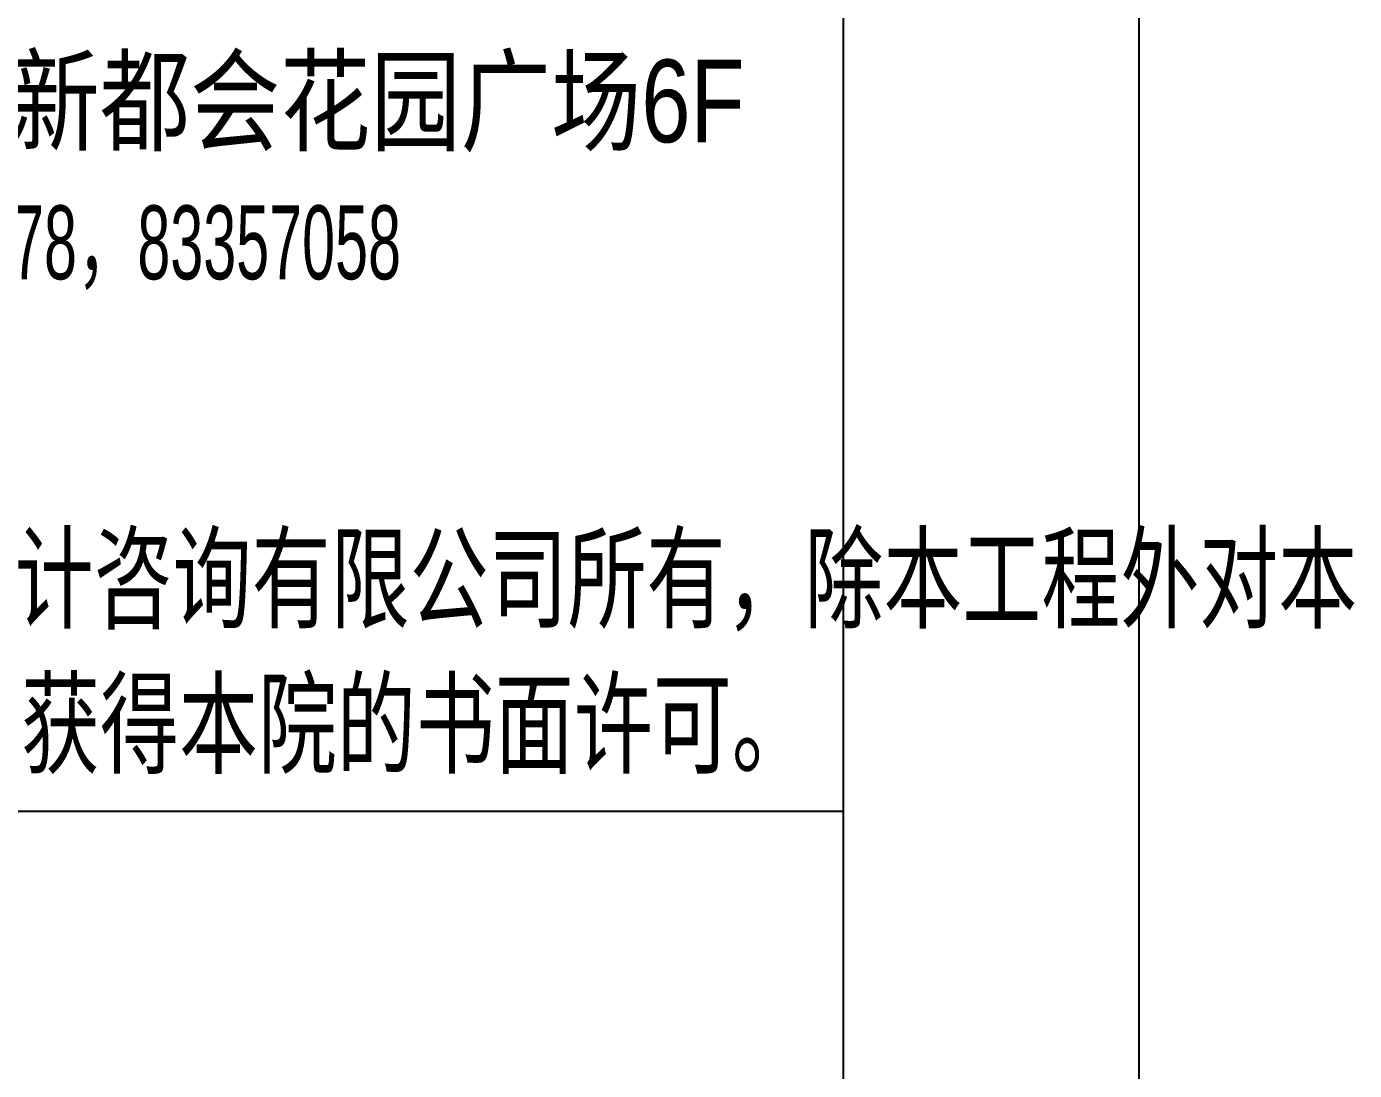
# Model space of a CAD drawing. Extents: x 628064 to 789462, y -248497 to 145317.
# Drawn here: x 738240 to 742735, y 47314 to 50848 of the extents above; entities that cross this region are included whole.
import ezdxf
from ezdxf.enums import TextEntityAlignment as Align

# ---------------------------------------------------------------- set-up
doc = ezdxf.new("R2010")
doc.units = 0
doc.header["$LTSCALE"] = 100
doc.layers.add('PUB_TITLE', color=4, linetype='Continuous')
doc.layers.add('图框', color=254, linetype='Continuous')
doc.styles.add('hztxt2', font='hztxt2')
doc.styles.add('tk', font='tk')

msp = doc.modelspace()

# ---------------------------------------------------------------- linework, layer by layer
at = {"layer": 'PUB_TITLE'}
msp.add_line((734005.8, 48191.7), (741005.8, 48191.7), dxfattribs=at)
for points in [[(657905.8, -4740.1), (657905.8, 54659.9), (742005.8, 54659.9), (742005.8, -4740.1)], [(660405.8, -3740.1), (741005.8, -3740.1), (741005.8, 53659.9), (660405.8, 53659.9)]]:
    msp.add_lwpolyline(points, close=True, dxfattribs=at)

# ---------------------------------------------------------------- texts
at = {"layer": '图框', "color": 0}
for s, height, style, width, p in [('地址：福州市五一北路171号新都会花园广场6F', 280, 'hztxt2', 0.8, (737496.2, 50600.8)), ('0591-83357028，83357078，83357058', 250, 'tk', 0.6, (737707.8, 50101))]:
    msp.add_text(s, height=height, dxfattribs=dict(at, style=style, width=width)).set_placement(p, align=Align.MIDDLE)
at = {"layer": '图框', "color": 0, "style": 'hztxt2', "width": 0.7}
for s, p in [('本图版权属福州精业建筑工程设计咨询有限公司所有，除本工程外对本', (734457.2, 48840.3)), ('图的任何其它用途和复制，必须获得本院的书面许可。', (734478.5, 48348.1))]:
    msp.add_text(s, height=280, dxfattribs=at).set_placement(p)

doc.saveas('drawing.dxf')
